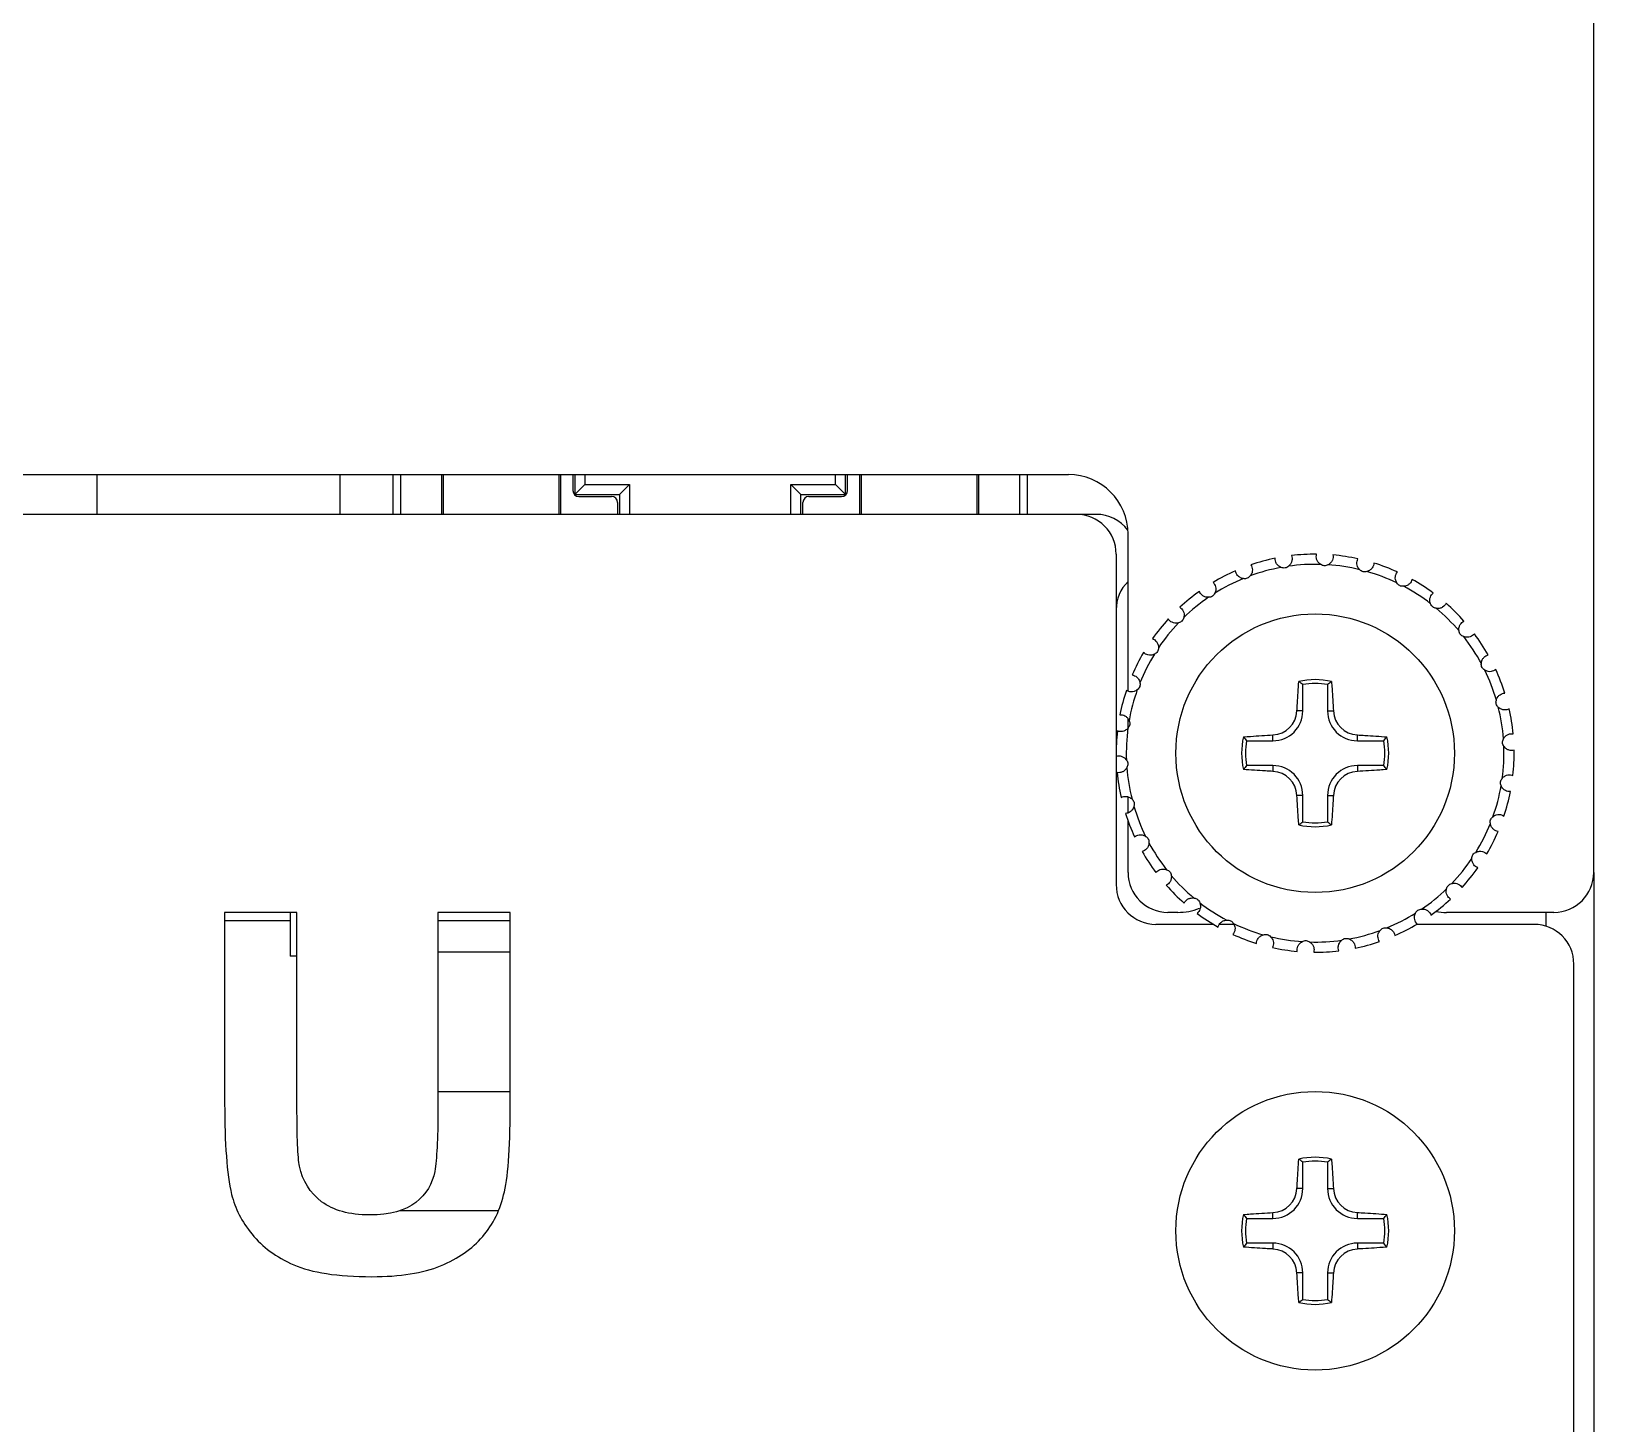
# Model space of a CAD drawing. Extents: x -329 to 5579, y -1951 to 3105.
# Drawn here: x 3302.46 to 3341.72, y -1691.25 to -1656.26 of the extents above; entities that cross this region are included whole.
import ezdxf

# ---------------------------------------------------------------- set-up
doc = ezdxf.new("R2010")
doc.units = 0
for name, color, linetype in [('BR-762C2N-16DXF_CONTINUOUS', 7, 'CONTINUOUS'), ('COVER_PCB90ADXF_CONTINUOUS', 7, 'CONTINUOUS'), ('KNOB_STOP-M3DXF_CONTINUOUS', 7, 'CONTINUOUS'), ('PANEL_BK-SPIDXF_CONTINUOUS', 7, 'CONTINUOUS'), ('PANEL_F-SPIIDXF_CONTINUOUS', 7, 'CONTINUOUS'), ('PANEL_RT-SPIDXF_CONTINUOUS', 7, 'CONTINUOUS'), ('PANEL_TOP130DXF_CONTINUOUS', 7, 'CONTINUOUS'), ('TH_T3X8_DXF_CONTINUOUS_LIN', 7, 'CONTINUOUS'), ('학뇜-윗_11_DXF_CONTINUOUS_LIN', 7, 'CONTINUOUS')]:
    doc.layers.add(name, color=color, linetype=linetype)

msp = doc.modelspace()

# ---------------------------------------------------------------- linework, layer by layer
at = {"layer": 'BR-762C2N-16DXF_CONTINUOUS', "color": 7, "linetype": 'CONTINUOUS'}
for p, q in [((3304.119, -1668.402), (3304.119, -1667.402)), ((3310.219, -1668.402), (3310.219, -1667.402)), ((3308.969, -1678.402), (3308.969, -1679.502)), ((3309.136, -1679.502), (3308.969, -1679.502))]:
    msp.add_line(p, q, dxfattribs=at)
at = {"layer": 'COVER_PCB90ADXF_CONTINUOUS', "color": 7, "linetype": 'CONTINUOUS'}
for p, q in [((3307.319, -1678.602), (3308.969, -1678.602)), ((3312.679, -1678.602), (3314.496, -1678.602))]:
    msp.add_line(p, q, dxfattribs=at)
at = {"layer": 'KNOB_STOP-M3DXF_CONTINUOUS', "color": 7, "linetype": 'CONTINUOUS'}
for radius, start, end in [(5, 101.5902, 108.8589), (4.745, 88.3254, 98.1238), (5, 89.5902, 96.8589), (4.745, 76.3254, 86.1238), (5, 77.5902, 84.8589), (5, 65.5902, 72.8589), (5, 113.5902, 120.8589), (4.745, 112.3254, 122.1238), (4.745, 100.3254, 110.1238), (4.745, 64.3254, 74.1238), (5, 53.5902, 60.8589), (5, 125.5902, 132.8589), (4.745, 124.3254, 134.1238), (4.745, 52.3254, 62.1238), (4.745, 40.3254, 50.1238), (5, 41.5902, 48.8589), (5, 137.5902, 144.8589), (4.745, 136.3254, 146.1238), (4.745, 28.3254, 38.1238), (5, 29.5902, 36.8589), (5, 149.5902, 156.8589), (4.745, 148.3254, 158.1238), (4.745, 16.3254, 26.1238), (5, 17.5902, 24.8589), (5, 161.5902, 168.8589), (4.745, 160.3254, 170.1238), (4.745, 4.3254, 14.1238), (5, 5.5902, 12.8589), (5, 173.5902, 180.8589), (4.745, 172.3254, 182.1238), (4.745, 352.3254, 2.1238), (5, 353.5902, 0.8589), (4.745, 184.3254, 194.1238), (5, 185.5902, 192.8589), (4.745, 340.3254, 350.1238), (5, 341.5902, 348.8589), (5, 197.5902, 204.8589), (4.745, 196.3254, 206.1238), (4.745, 328.3254, 338.1238), (5, 329.5902, 336.8589), (4.745, 208.3254, 218.1238), (5, 209.5902, 216.8589), (4.745, 316.3254, 326.1238), (4.745, 220.3254, 230.1238), (5, 317.5902, 324.8589), (5, 221.5902, 228.8589), (4.745, 304.3254, 314.1238), (4.745, 232.3254, 242.1238), (5, 305.5902, 312.8589), (5, 233.5902, 240.8589), (4.745, 244.3254, 254.1238), (4.745, 292.3254, 302.1238), (5, 293.5902, 300.8589), (5, 245.5902, 252.8589), (4.745, 256.3254, 266.1238), (4.745, 268.3254, 278.1238), (4.745, 280.3254, 290.1238), (5, 257.5902, 264.8589), (5, 269.5902, 276.8589), (5, 281.5902, 288.8589)]:
    msp.add_arc((3334.719, -1674.402), radius, start, end, dxfattribs=at)
for points, knots in [([(3333.103, -1669.67), (3333.126, -1669.706), (3333.148, -1669.773), (3333.136, -1669.872), (3333.108, -1669.923), (3333.087, -1669.947)], [0, 0, 0, 0, 0.432747, 0.673545, 1, 1, 1, 1]), ([(3333.869, -1669.734), (3333.838, -1669.724), (3333.788, -1669.694), (3333.728, -1669.615), (3333.712, -1669.546), (3333.714, -1669.504)], [0, 0, 0, 0, 0.326455, 0.567253, 1, 1, 1, 1]), ([(3334.049, -1669.705), (3334.026, -1669.727), (3333.965, -1669.759), (3333.897, -1669.748), (3333.869, -1669.734)], [0, 0, 0, 0, 0.499989, 1, 1, 1, 1]), ([(3334.122, -1669.438), (3334.138, -1669.477), (3334.145, -1669.547), (3334.112, -1669.642), (3334.075, -1669.686), (3334.049, -1669.705)], [0, 0, 0, 0, 0.432747, 0.673545, 1, 1, 1, 1]), ([(3334.858, -1669.659), (3334.83, -1669.643), (3334.787, -1669.603), (3334.745, -1669.514), (3334.744, -1669.443), (3334.755, -1669.402)], [0, 0, 0, 0, 0.326455, 0.567253, 1, 1, 1, 1]), ([(3335.04, -1669.668), (3335.013, -1669.685), (3334.947, -1669.703), (3334.883, -1669.679), (3334.858, -1669.659)], [0, 0, 0, 0, 0.499989, 1, 1, 1, 1]), ([(3335.167, -1669.422), (3335.174, -1669.464), (3335.166, -1669.534), (3335.115, -1669.619), (3335.069, -1669.655), (3335.04, -1669.668)], [0, 0, 0, 0, 0.432747, 0.673545, 1, 1, 1, 1]), ([(3335.841, -1669.792), (3335.817, -1669.77), (3335.783, -1669.723), (3335.76, -1669.626), (3335.774, -1669.556), (3335.794, -1669.519)], [0, 0, 0, 0, 0.326455, 0.567253, 1, 1, 1, 1]), ([(3336.193, -1669.624), (3336.191, -1669.666), (3336.169, -1669.734), (3336.101, -1669.806), (3336.048, -1669.831), (3336.017, -1669.838)], [0, 0, 0, 0, 0.432747, 0.673545, 1, 1, 1, 1]), ([(3332.917, -1670.013), (3332.885, -1670.01), (3332.83, -1669.991), (3332.754, -1669.926), (3332.725, -1669.862), (3332.718, -1669.82)], [0, 0, 0, 0, 0.326455, 0.567253, 1, 1, 1, 1]), ([(3333.087, -1669.947), (3333.069, -1669.973), (3333.016, -1670.017), (3332.948, -1670.021), (3332.917, -1670.013)], [0, 0, 0, 0, 0.499989, 1, 1, 1, 1]), ([(3336.017, -1669.838), (3335.987, -1669.849), (3335.919, -1669.853), (3335.861, -1669.816), (3335.841, -1669.792)], [0, 0, 0, 0, 0.499989, 1, 1, 1, 1]), ([(3336.775, -1670.125), (3336.756, -1670.1), (3336.733, -1670.046), (3336.731, -1669.947), (3336.758, -1669.882), (3336.785, -1669.849)], [0, 0, 0, 0, 0.326455, 0.567253, 1, 1, 1, 1]), ([(3337.154, -1670.035), (3337.143, -1670.076), (3337.108, -1670.137), (3337.026, -1670.194), (3336.97, -1670.208), (3336.938, -1670.208)], [0, 0, 0, 0, 0.432747, 0.673545, 1, 1, 1, 1]), ([(3332.044, -1670.483), (3332.012, -1670.487), (3331.954, -1670.48), (3331.867, -1670.432), (3331.824, -1670.376), (3331.809, -1670.336)], [0, 0, 0, 0, 0.326455, 0.567253, 1, 1, 1, 1]), ([(3332.196, -1670.383), (3332.184, -1670.413), (3332.142, -1670.467), (3332.075, -1670.485), (3332.044, -1670.483)], [0, 0, 0, 0, 0.499989, 1, 1, 1, 1]), ([(3332.154, -1670.11), (3332.185, -1670.139), (3332.22, -1670.201), (3332.229, -1670.3), (3332.212, -1670.356), (3332.196, -1670.383)], [0, 0, 0, 0, 0.432747, 0.673545, 1, 1, 1, 1]), ([(3336.938, -1670.208), (3336.906, -1670.212), (3336.838, -1670.202), (3336.79, -1670.154), (3336.775, -1670.125)], [0, 0, 0, 0, 0.499989, 1, 1, 1, 1]), ([(3337.619, -1670.646), (3337.606, -1670.617), (3337.595, -1670.56), (3337.613, -1670.462), (3337.654, -1670.404), (3337.687, -1670.378)], [0, 0, 0, 0, 0.326455, 0.567253, 1, 1, 1, 1]), ([(3331.318, -1670.737), (3331.354, -1670.759), (3331.401, -1670.812), (3331.43, -1670.907), (3331.426, -1670.965), (3331.416, -1670.996)], [0, 0, 0, 0, 0.432747, 0.673545, 1, 1, 1, 1]), ([(3337.761, -1670.761), (3337.729, -1670.759), (3337.665, -1670.735), (3337.628, -1670.677), (3337.619, -1670.646)], [0, 0, 0, 0, 0.499989, 1, 1, 1, 1]), ([(3338.009, -1670.636), (3337.99, -1670.674), (3337.942, -1670.727), (3337.851, -1670.766), (3337.792, -1670.767), (3337.761, -1670.761)], [0, 0, 0, 0, 0.432747, 0.673545, 1, 1, 1, 1]), ([(3331.287, -1671.125), (3331.257, -1671.135), (3331.199, -1671.14), (3331.104, -1671.112), (3331.05, -1671.065), (3331.027, -1671.03)], [0, 0, 0, 0, 0.326455, 0.567253, 1, 1, 1, 1]), ([(3331.416, -1670.996), (3331.411, -1671.027), (3331.38, -1671.089), (3331.319, -1671.12), (3331.287, -1671.125)], [0, 0, 0, 0, 0.499989, 1, 1, 1, 1]), ([(3338.336, -1671.331), (3338.329, -1671.3), (3338.33, -1671.242), (3338.369, -1671.15), (3338.421, -1671.102), (3338.459, -1671.083)], [0, 0, 0, 0, 0.326455, 0.567253, 1, 1, 1, 1]), ([(3330.63, -1671.524), (3330.67, -1671.539), (3330.727, -1671.58), (3330.776, -1671.667), (3330.783, -1671.725), (3330.78, -1671.757)], [0, 0, 0, 0, 0.432747, 0.673545, 1, 1, 1, 1]), ([(3338.452, -1671.473), (3338.421, -1671.464), (3338.363, -1671.427), (3338.338, -1671.363), (3338.336, -1671.331)], [0, 0, 0, 0, 0.499989, 1, 1, 1, 1]), ([(3338.72, -1671.403), (3338.693, -1671.436), (3338.636, -1671.477), (3338.538, -1671.496), (3338.481, -1671.486), (3338.452, -1671.473)], [0, 0, 0, 0, 0.432747, 0.673545, 1, 1, 1, 1]), ([(3330.681, -1671.91), (3330.653, -1671.927), (3330.598, -1671.944), (3330.499, -1671.936), (3330.437, -1671.901), (3330.407, -1671.871)], [0, 0, 0, 0, 0.326455, 0.567253, 1, 1, 1, 1]), ([(3330.78, -1671.757), (3330.781, -1671.789), (3330.764, -1671.855), (3330.711, -1671.899), (3330.681, -1671.91)], [0, 0, 0, 0, 0.499989, 1, 1, 1, 1]), ([(3338.896, -1672.15), (3338.895, -1672.118), (3338.909, -1672.062), (3338.965, -1671.98), (3339.026, -1671.944), (3339.067, -1671.933)], [0, 0, 0, 0, 0.326455, 0.567253, 1, 1, 1, 1]), ([(3330.121, -1672.437), (3330.163, -1672.443), (3330.228, -1672.472), (3330.293, -1672.547), (3330.313, -1672.602), (3330.316, -1672.634)], [0, 0, 0, 0, 0.432747, 0.673545, 1, 1, 1, 1]), ([(3338.979, -1672.313), (3338.951, -1672.298), (3338.902, -1672.25), (3338.891, -1672.182), (3338.896, -1672.15)], [0, 0, 0, 0, 0.499989, 1, 1, 1, 1]), ([(3339.256, -1672.3), (3339.223, -1672.327), (3339.158, -1672.355), (3339.059, -1672.354), (3339.005, -1672.331), (3338.979, -1672.313)], [0, 0, 0, 0, 0.432747, 0.673545, 1, 1, 1, 1]), ([(3330.251, -1672.804), (3330.228, -1672.826), (3330.177, -1672.854), (3330.078, -1672.867), (3330.011, -1672.846), (3329.975, -1672.823)], [0, 0, 0, 0, 0.326455, 0.567253, 1, 1, 1, 1]), ([(3330.316, -1672.634), (3330.324, -1672.665), (3330.321, -1672.733), (3330.278, -1672.787), (3330.251, -1672.804)], [0, 0, 0, 0, 0.499989, 1, 1, 1, 1]), ([(3339.32, -1673.244), (3339.296, -1673.224), (3339.258, -1673.166), (3339.261, -1673.098), (3339.272, -1673.068)], [0, 0, 0, 0, 0.499989, 1, 1, 1, 1]), ([(3339.272, -1673.068), (3339.279, -1673.037), (3339.304, -1672.984), (3339.376, -1672.916), (3339.443, -1672.893), (3339.485, -1672.891)], [0, 0, 0, 0, 0.326455, 0.567253, 1, 1, 1, 1]), ([(3329.813, -1673.436), (3329.856, -1673.433), (3329.925, -1673.448), (3330.004, -1673.508), (3330.035, -1673.557), (3330.045, -1673.588)], [0, 0, 0, 0, 0.432747, 0.673545, 1, 1, 1, 1]), ([(3330.045, -1673.588), (3330.059, -1673.616), (3330.07, -1673.684), (3330.039, -1673.745), (3330.017, -1673.768)], [0, 0, 0, 0, 0.499989, 1, 1, 1, 1]), ([(3339.594, -1673.289), (3339.556, -1673.309), (3339.487, -1673.323), (3339.39, -1673.301), (3339.342, -1673.268), (3339.32, -1673.244)], [0, 0, 0, 0, 0.432747, 0.673545, 1, 1, 1, 1]), ([(3330.017, -1673.768), (3329.998, -1673.794), (3329.954, -1673.832), (3329.86, -1673.865), (3329.79, -1673.859), (3329.75, -1673.844)], [0, 0, 0, 0, 0.326455, 0.567253, 1, 1, 1, 1]), ([(3339.45, -1674.044), (3339.463, -1674.014), (3339.498, -1673.968), (3339.583, -1673.916), (3339.653, -1673.908), (3339.695, -1673.915)], [0, 0, 0, 0, 0.326455, 0.567253, 1, 1, 1, 1]), ([(3339.461, -1674.226), (3339.441, -1674.201), (3339.416, -1674.137), (3339.433, -1674.071), (3339.45, -1674.044)], [0, 0, 0, 0, 0.499989, 1, 1, 1, 1]), ([(3339.718, -1674.327), (3339.677, -1674.338), (3339.607, -1674.338), (3339.517, -1674.296), (3339.477, -1674.254), (3339.461, -1674.226)], [0, 0, 0, 0, 0.432747, 0.673545, 1, 1, 1, 1]), ([(3329.72, -1674.477), (3329.761, -1674.465), (3329.831, -1674.466), (3329.921, -1674.508), (3329.962, -1674.55), (3329.978, -1674.578)], [0, 0, 0, 0, 0.432747, 0.673545, 1, 1, 1, 1]), ([(3329.988, -1674.76), (3329.975, -1674.789), (3329.94, -1674.836), (3329.855, -1674.887), (3329.785, -1674.896), (3329.743, -1674.889)], [0, 0, 0, 0, 0.326455, 0.567253, 1, 1, 1, 1]), ([(3329.978, -1674.578), (3329.998, -1674.602), (3330.023, -1674.666), (3330.005, -1674.733), (3329.988, -1674.76)], [0, 0, 0, 0, 0.499989, 1, 1, 1, 1]), ([(3339.393, -1675.216), (3339.379, -1675.187), (3339.368, -1675.119), (3339.399, -1675.058), (3339.421, -1675.035)], [0, 0, 0, 0, 0.499989, 1, 1, 1, 1]), ([(3339.421, -1675.035), (3339.44, -1675.009), (3339.484, -1674.971), (3339.578, -1674.938), (3339.648, -1674.945), (3339.688, -1674.96)], [0, 0, 0, 0, 0.326455, 0.567253, 1, 1, 1, 1]), ([(3329.844, -1675.515), (3329.882, -1675.495), (3329.951, -1675.48), (3330.048, -1675.503), (3330.096, -1675.536), (3330.118, -1675.56)], [0, 0, 0, 0, 0.432747, 0.673545, 1, 1, 1, 1]), ([(3330.118, -1675.56), (3330.142, -1675.58), (3330.18, -1675.637), (3330.177, -1675.706), (3330.166, -1675.735)], [0, 0, 0, 0, 0.499989, 1, 1, 1, 1]), ([(3339.625, -1675.368), (3339.582, -1675.371), (3339.513, -1675.356), (3339.434, -1675.296), (3339.403, -1675.246), (3339.393, -1675.216)], [0, 0, 0, 0, 0.432747, 0.673545, 1, 1, 1, 1]), ([(3330.166, -1675.735), (3330.159, -1675.767), (3330.135, -1675.82), (3330.062, -1675.888), (3329.995, -1675.911), (3329.953, -1675.913)], [0, 0, 0, 0, 0.326455, 0.567253, 1, 1, 1, 1]), ([(3339.187, -1675.999), (3339.21, -1675.978), (3339.261, -1675.949), (3339.36, -1675.937), (3339.428, -1675.958), (3339.463, -1675.981)], [0, 0, 0, 0, 0.326455, 0.567253, 1, 1, 1, 1]), ([(3339.122, -1676.17), (3339.114, -1676.139), (3339.117, -1676.07), (3339.16, -1676.017), (3339.187, -1675.999)], [0, 0, 0, 0, 0.499989, 1, 1, 1, 1]), ([(3339.317, -1676.367), (3339.275, -1676.361), (3339.21, -1676.331), (3339.145, -1676.257), (3339.125, -1676.202), (3339.122, -1676.17)], [0, 0, 0, 0, 0.432747, 0.673545, 1, 1, 1, 1]), ([(3330.182, -1676.504), (3330.215, -1676.477), (3330.28, -1676.448), (3330.379, -1676.45), (3330.433, -1676.472), (3330.459, -1676.491)], [0, 0, 0, 0, 0.432747, 0.673545, 1, 1, 1, 1]), ([(3330.542, -1676.653), (3330.543, -1676.685), (3330.53, -1676.742), (3330.473, -1676.824), (3330.412, -1676.86), (3330.371, -1676.871)], [0, 0, 0, 0, 0.326455, 0.567253, 1, 1, 1, 1]), ([(3330.459, -1676.491), (3330.487, -1676.506), (3330.536, -1676.554), (3330.547, -1676.621), (3330.542, -1676.653)], [0, 0, 0, 0, 0.499989, 1, 1, 1, 1]), ([(3338.808, -1677.28), (3338.768, -1677.265), (3338.711, -1677.223), (3338.663, -1677.136), (3338.655, -1677.078), (3338.658, -1677.046)], [0, 0, 0, 0, 0.432747, 0.673545, 1, 1, 1, 1]), ([(3338.658, -1677.046), (3338.657, -1677.015), (3338.674, -1676.948), (3338.727, -1676.905), (3338.757, -1676.893)], [0, 0, 0, 0, 0.499989, 1, 1, 1, 1]), ([(3338.757, -1676.893), (3338.785, -1676.877), (3338.84, -1676.86), (3338.94, -1676.868), (3339.001, -1676.902), (3339.031, -1676.933)], [0, 0, 0, 0, 0.326455, 0.567253, 1, 1, 1, 1]), ([(3330.718, -1677.401), (3330.745, -1677.368), (3330.802, -1677.326), (3330.9, -1677.307), (3330.957, -1677.318), (3330.986, -1677.331)], [0, 0, 0, 0, 0.432747, 0.673545, 1, 1, 1, 1]), ([(3331.102, -1677.472), (3331.109, -1677.504), (3331.108, -1677.562), (3331.069, -1677.654), (3331.017, -1677.702), (3330.979, -1677.721)], [0, 0, 0, 0, 0.326455, 0.567253, 1, 1, 1, 1]), ([(3330.986, -1677.331), (3331.017, -1677.339), (3331.075, -1677.376), (3331.1, -1677.44), (3331.102, -1677.472)], [0, 0, 0, 0, 0.499989, 1, 1, 1, 1]), ([(3338.12, -1678.067), (3338.084, -1678.044), (3338.037, -1677.991), (3338.008, -1677.896), (3338.012, -1677.838), (3338.022, -1677.808)], [0, 0, 0, 0, 0.432747, 0.673545, 1, 1, 1, 1]), ([(3338.022, -1677.808), (3338.028, -1677.776), (3338.058, -1677.715), (3338.119, -1677.684), (3338.151, -1677.678)], [0, 0, 0, 0, 0.499989, 1, 1, 1, 1]), ([(3338.151, -1677.678), (3338.181, -1677.668), (3338.239, -1677.663), (3338.335, -1677.691), (3338.388, -1677.738), (3338.411, -1677.774)], [0, 0, 0, 0, 0.326455, 0.567253, 1, 1, 1, 1]), ([(3331.429, -1678.167), (3331.448, -1678.129), (3331.496, -1678.077), (3331.587, -1678.038), (3331.646, -1678.036), (3331.677, -1678.043)], [0, 0, 0, 0, 0.432747, 0.673545, 1, 1, 1, 1]), ([(3331.677, -1678.043), (3331.709, -1678.045), (3331.773, -1678.069), (3331.811, -1678.126), (3331.819, -1678.157)], [0, 0, 0, 0, 0.499989, 1, 1, 1, 1]), ([(3331.819, -1678.157), (3331.832, -1678.186), (3331.844, -1678.244), (3331.825, -1678.341), (3331.784, -1678.399), (3331.751, -1678.426)], [0, 0, 0, 0, 0.326455, 0.567253, 1, 1, 1, 1]), ([(3337.242, -1678.42), (3337.254, -1678.39), (3337.296, -1678.337), (3337.363, -1678.319), (3337.395, -1678.32)], [0, 0, 0, 0, 0.499989, 1, 1, 1, 1]), ([(3337.395, -1678.32), (3337.426, -1678.317), (3337.484, -1678.324), (3337.572, -1678.371), (3337.614, -1678.428), (3337.629, -1678.468)], [0, 0, 0, 0, 0.326455, 0.567253, 1, 1, 1, 1]), ([(3332.284, -1678.769), (3332.295, -1678.728), (3332.33, -1678.667), (3332.412, -1678.609), (3332.468, -1678.596), (3332.501, -1678.596)], [0, 0, 0, 0, 0.432747, 0.673545, 1, 1, 1, 1]), ([(3332.501, -1678.596), (3332.532, -1678.591), (3332.6, -1678.601), (3332.649, -1678.65), (3332.663, -1678.678)], [0, 0, 0, 0, 0.499989, 1, 1, 1, 1]), ([(3332.663, -1678.678), (3332.682, -1678.704), (3332.705, -1678.758), (3332.708, -1678.857), (3332.68, -1678.922), (3332.653, -1678.955)], [0, 0, 0, 0, 0.326455, 0.567253, 1, 1, 1, 1]), ([(3337.284, -1678.694), (3337.253, -1678.664), (3337.218, -1678.603), (3337.209, -1678.504), (3337.226, -1678.448), (3337.242, -1678.42)], [0, 0, 0, 0, 0.432747, 0.673545, 1, 1, 1, 1]), ([(3333.245, -1679.18), (3333.247, -1679.137), (3333.269, -1679.07), (3333.337, -1678.997), (3333.39, -1678.972), (3333.421, -1678.966)], [0, 0, 0, 0, 0.432747, 0.673545, 1, 1, 1, 1]), ([(3333.421, -1678.966), (3333.451, -1678.954), (3333.519, -1678.95), (3333.577, -1678.987), (3333.597, -1679.012)], [0, 0, 0, 0, 0.499989, 1, 1, 1, 1]), ([(3333.597, -1679.012), (3333.621, -1679.033), (3333.655, -1679.081), (3333.678, -1679.178), (3333.664, -1679.247), (3333.645, -1679.285)], [0, 0, 0, 0, 0.326455, 0.567253, 1, 1, 1, 1]), ([(3334.398, -1679.136), (3334.425, -1679.118), (3334.491, -1679.1), (3334.555, -1679.125), (3334.58, -1679.144)], [0, 0, 0, 0, 0.499989, 1, 1, 1, 1]), ([(3335.316, -1679.366), (3335.3, -1679.326), (3335.293, -1679.256), (3335.326, -1679.162), (3335.364, -1679.118), (3335.39, -1679.099)], [0, 0, 0, 0, 0.432747, 0.673545, 1, 1, 1, 1]), ([(3335.39, -1679.099), (3335.412, -1679.076), (3335.473, -1679.045), (3335.541, -1679.056), (3335.569, -1679.07)], [0, 0, 0, 0, 0.499989, 1, 1, 1, 1]), ([(3335.569, -1679.07), (3335.6, -1679.079), (3335.65, -1679.109), (3335.71, -1679.188), (3335.726, -1679.257), (3335.724, -1679.3)], [0, 0, 0, 0, 0.326455, 0.567253, 1, 1, 1, 1]), ([(3336.335, -1679.133), (3336.312, -1679.098), (3336.29, -1679.031), (3336.302, -1678.932), (3336.33, -1678.881), (3336.351, -1678.857)], [0, 0, 0, 0, 0.432747, 0.673545, 1, 1, 1, 1]), ([(3336.351, -1678.857), (3336.369, -1678.83), (3336.422, -1678.787), (3336.49, -1678.783), (3336.521, -1678.791)], [0, 0, 0, 0, 0.499989, 1, 1, 1, 1]), ([(3336.521, -1678.791), (3336.553, -1678.794), (3336.608, -1678.813), (3336.684, -1678.878), (3336.713, -1678.942), (3336.72, -1678.984)], [0, 0, 0, 0, 0.326455, 0.567253, 1, 1, 1, 1]), ([(3334.271, -1679.382), (3334.264, -1679.34), (3334.272, -1679.269), (3334.323, -1679.184), (3334.369, -1679.149), (3334.398, -1679.136)], [0, 0, 0, 0, 0.432747, 0.673545, 1, 1, 1, 1]), ([(3334.58, -1679.144), (3334.608, -1679.16), (3334.651, -1679.2), (3334.694, -1679.29), (3334.694, -1679.361), (3334.683, -1679.402)], [0, 0, 0, 0, 0.326455, 0.567253, 1, 1, 1, 1])]:
    msp.add_open_spline(points, degree=3, knots=knots, dxfattribs=at)
at = {"layer": 'PANEL_BK-SPIDXF_CONTINUOUS', "color": 7, "linetype": 'CONTINUOUS'}
for p, q in [((3328.719, -1668.402), (3282.719, -1668.402)), ((3329.719, -1669.402), (3329.719, -1677.702)), ((3307.319, -1678.402), (3307.319, -1683.203)), ((3309.136, -1678.402), (3307.319, -1678.402)), ((3309.136, -1683.276), (3309.136, -1678.402)), ((3312.679, -1678.402), (3312.679, -1683.381)), ((3314.496, -1678.402), (3312.679, -1678.402)), ((3314.496, -1683.129), (3314.496, -1678.402)), ((3332.168, -1678.702), (3330.719, -1678.702)), ((3332.663, -1678.702), (3332.313, -1678.702)), ((3340.219, -1678.702), (3337.284, -1678.702)), ((3341.219, -1751.202), (3341.219, -1679.702))]:
    msp.add_line(p, q, dxfattribs=at)
for centre, start, end in [((3328.719, -1669.402), 0, 90), ((3330.719, -1677.702), 180, 270), ((3340.219, -1679.702), 0, 90)]:
    msp.add_arc(centre, 1, start, end, dxfattribs=at)
for points in [[(3307.319, -1683.203), (3307.319, -1684.209), (3307.374, -1684.971), (3307.495, -1685.487)], [(3309.202, -1684.781), (3309.155, -1684.553), (3309.136, -1684.05), (3309.136, -1683.276)], [(3312.679, -1683.381), (3312.679, -1684.093), (3312.648, -1684.602), (3312.596, -1684.909)], [(3314.349, -1685.419), (3314.447, -1684.977), (3314.496, -1684.209), (3314.496, -1683.129)], [(3309.756, -1685.671), (3309.462, -1685.45), (3309.277, -1685.149), (3309.202, -1684.781)], [(3312.596, -1684.909), (3312.543, -1685.216), (3312.384, -1685.48), (3312.125, -1685.687)], [(3307.495, -1685.487), (3307.577, -1685.836), (3307.749, -1686.168), (3308.007, -1686.487)], [(3310.96, -1686.002), (3310.45, -1686.002), (3310.051, -1685.892), (3309.756, -1685.671)], [(3312.125, -1685.687), (3311.862, -1685.898), (3311.475, -1686.002), (3310.96, -1686.002)], [(3313.802, -1686.548), (3314.066, -1686.241), (3314.25, -1685.867), (3314.349, -1685.419)], [(3308.007, -1686.487), (3308.264, -1686.806), (3308.614, -1687.064), (3309.058, -1687.258)], [(3312.745, -1687.282), (3313.188, -1687.101), (3313.538, -1686.855), (3313.802, -1686.548)], [(3309.058, -1687.258), (3309.498, -1687.451), (3310.155, -1687.555), (3311.015, -1687.555)], [(3311.015, -1687.555), (3311.727, -1687.555), (3312.304, -1687.463), (3312.745, -1687.282)]]:
    msp.add_open_spline(points, degree=3, dxfattribs=at)
at = {"layer": 'PANEL_F-SPIIDXF_CONTINUOUS', "color": 7, "linetype": 'CONTINUOUS'}
for p, q in [((3329.219, -1668.402), (3328.719, -1668.402)), ((3314.496, -1679.402), (3312.679, -1679.402)), ((3312.679, -1682.902), (3314.496, -1682.902)), ((3314.197, -1685.902), (3311.709, -1685.902))]:
    msp.add_line(p, q, dxfattribs=at)
msp.add_arc((3329.219, -1669.402), 1, 37.3941, 90, dxfattribs=at)
at = {"layer": 'PANEL_RT-SPIDXF_CONTINUOUS', "color": 7, "linetype": 'CONTINUOUS'}
for p, q in [((3341.719, -1677.402), (3341.719, -1751.202)), ((3340.519, -1678.402), (3340.519, -1678.748))]:
    msp.add_line(p, q, dxfattribs=at)
msp.add_arc((3330.719, -1670.802), 1, 134.5133, 180, dxfattribs=at)
at = {"layer": 'PANEL_TOP130DXF_CONTINUOUS', "color": 7, "linetype": 'CONTINUOUS'}
for p, q in [((3341.719, -1677.402), (3341.719, -1650.602)), ((3282.819, -1667.402), (3328.519, -1667.402)), ((3330.019, -1672.845), (3330.019, -1668.902)), ((3330.019, -1673.768), (3330.019, -1673.536)), ((3330.019, -1675.913), (3330.019, -1675.515)), ((3330.019, -1677.402), (3330.019, -1676.108)), ((3331.265, -1678.402), (3331.019, -1678.402)), ((3340.719, -1678.402), (3338.019, -1678.402))]:
    msp.add_line(p, q, dxfattribs=at)
for centre, radius, start, end in [((3328.519, -1668.902), 1.5, 0, 90), ((3331.019, -1677.402), 1, 180, 270), ((3340.719, -1677.402), 1, 270, 0), ((3331.265, -1676.902), 1.5, 270, 291.5054), ((3338.019, -1676.902), 1.5, 259.7623, 270)]:
    msp.add_arc(centre, radius, start, end, dxfattribs=at)
at = {"layer": 'TH_T3X8_DXF_CONTINUOUS_LIN', "color": 7, "linetype": 'CONTINUOUS'}
for p, q in [((3334.408, -1673.341), (3334.408, -1672.68)), ((3335.03, -1672.68), (3335.03, -1673.341)), ((3334.408, -1673.341), (3334.262, -1673.341)), ((3335.03, -1673.341), (3335.176, -1673.341)), ((3333.658, -1674.091), (3333.658, -1673.944)), ((3335.78, -1674.091), (3335.78, -1673.944)), ((3332.997, -1674.091), (3333.658, -1674.091)), ((3335.78, -1674.091), (3336.441, -1674.091)), ((3333.658, -1674.712), (3332.997, -1674.712)), ((3333.658, -1674.712), (3333.658, -1674.859)), ((3335.78, -1674.712), (3335.78, -1674.859)), ((3336.441, -1674.712), (3335.78, -1674.712)), ((3334.408, -1675.462), (3334.262, -1675.462)), ((3334.408, -1676.124), (3334.408, -1675.462)), ((3335.03, -1675.462), (3335.03, -1676.124)), ((3335.03, -1675.462), (3335.176, -1675.462)), ((3334.408, -1685.341), (3334.408, -1684.68)), ((3335.03, -1684.68), (3335.03, -1685.341)), ((3334.408, -1685.341), (3334.262, -1685.341)), ((3335.03, -1685.341), (3335.176, -1685.341)), ((3332.997, -1686.091), (3333.658, -1686.091)), ((3333.658, -1686.091), (3333.658, -1685.944)), ((3335.78, -1686.091), (3335.78, -1685.944)), ((3335.78, -1686.091), (3336.441, -1686.091)), ((3333.658, -1686.712), (3332.997, -1686.712)), ((3333.658, -1686.712), (3333.658, -1686.859)), ((3335.78, -1686.712), (3335.78, -1686.859)), ((3336.441, -1686.712), (3335.78, -1686.712)), ((3334.408, -1687.462), (3334.262, -1687.462)), ((3334.408, -1688.124), (3334.408, -1687.462)), ((3335.03, -1687.462), (3335.03, -1688.124)), ((3335.03, -1687.462), (3335.176, -1687.462))]:
    msp.add_line(p, q, dxfattribs=at)
for centre in [(3334.719, -1674.402), (3334.719, -1686.402)]:
    msp.add_circle(centre, 3.5, dxfattribs=at)
for centre, radius, start, end in [((3334.719, -1674.402), 1.848, 77.226, 102.774), ((3330.787, -1677.013), 5.648, 50.1171, 51.3999), ((3334.719, -1674.402), 1.75, 79.7747, 100.2253), ((3338.651, -1677.013), 5.648, 128.6001, 129.8829), ((3333.658, -1673.341), 0.75, 270, 0), ((3333.629, -1673.312), 0.633, 272.6519, 357.3481), ((3335.78, -1673.341), 0.75, 180, 270), ((3335.809, -1673.312), 0.633, 182.6519, 267.3481), ((3334.719, -1674.402), 1.848, 167.226, 192.774), ((3337.331, -1670.47), 5.648, 218.6001, 219.8829), ((3332.108, -1670.47), 5.648, 320.1171, 321.3999), ((3334.719, -1674.402), 1.848, 347.226, 12.774), ((3334.719, -1674.402), 1.75, 169.7747, 190.2253), ((3334.719, -1674.402), 1.75, 349.7747, 10.2253), ((3337.331, -1678.334), 5.648, 140.1171, 141.3999), ((3333.658, -1675.462), 0.75, 0, 90), ((3335.78, -1675.462), 0.75, 90, 180), ((3332.108, -1678.334), 5.648, 38.6001, 39.8829), ((3333.629, -1675.492), 0.633, 2.6519, 87.3481), ((3335.809, -1675.492), 0.633, 92.6519, 177.3481), ((3330.787, -1671.79), 5.648, 308.6001, 309.8829), ((3334.719, -1674.402), 1.848, 257.226, 282.774), ((3334.719, -1674.402), 1.75, 259.7747, 280.2253), ((3338.651, -1671.79), 5.648, 230.1171, 231.3999), ((3334.719, -1686.402), 1.848, 77.226, 102.774), ((3330.787, -1689.013), 5.648, 50.1171, 51.3999), ((3338.651, -1689.013), 5.648, 128.6001, 129.8829), ((3334.719, -1686.402), 1.75, 79.7747, 100.2253), ((3333.658, -1685.341), 0.75, 270, 0), ((3333.629, -1685.312), 0.633, 272.6519, 357.3481), ((3335.78, -1685.341), 0.75, 180, 270), ((3335.809, -1685.312), 0.633, 182.6519, 267.3481), ((3334.719, -1686.402), 1.848, 167.226, 192.774), ((3337.331, -1682.47), 5.648, 218.6001, 219.8829), ((3334.719, -1686.402), 1.75, 169.7747, 190.2253), ((3332.108, -1682.47), 5.648, 320.1171, 321.3999), ((3334.719, -1686.402), 1.75, 349.7747, 10.2253), ((3334.719, -1686.402), 1.848, 347.226, 12.774), ((3337.331, -1690.334), 5.648, 140.1171, 141.3999), ((3333.658, -1687.462), 0.75, 0, 90), ((3333.629, -1687.492), 0.633, 2.6519, 87.3481), ((3335.78, -1687.462), 0.75, 90, 180), ((3335.809, -1687.492), 0.633, 92.6519, 177.3481), ((3332.108, -1690.334), 5.648, 38.6001, 39.8829), ((3330.787, -1683.79), 5.648, 308.6001, 309.8829), ((3334.719, -1686.402), 1.75, 259.7747, 280.2253), ((3338.651, -1683.79), 5.648, 230.1171, 231.3999), ((3334.719, -1686.402), 1.848, 257.226, 282.774)]:
    msp.add_arc(centre, radius, start, end, dxfattribs=at)
for points, knots in [([(3334.262, -1673.341), (3334.265, -1673.278), (3334.277, -1673.03), (3334.295, -1672.783), (3334.31, -1672.6)], [0, 0, 0, 0, 0.256442, 1, 1, 1, 1]), ([(3335.128, -1672.6), (3335.133, -1672.66), (3335.153, -1672.906), (3335.168, -1673.154), (3335.176, -1673.341)], [0, 0, 0, 0, 0.242992, 1, 1, 1, 1]), ([(3332.917, -1673.993), (3332.977, -1673.988), (3333.224, -1673.968), (3333.471, -1673.953), (3333.658, -1673.944)], [0, 0, 0, 0, 0.242992, 1, 1, 1, 1]), ([(3335.78, -1673.944), (3335.843, -1673.947), (3336.091, -1673.96), (3336.338, -1673.977), (3336.521, -1673.993)], [0, 0, 0, 0, 0.256444, 1, 1, 1, 1]), ([(3333.658, -1674.859), (3333.595, -1674.856), (3333.348, -1674.843), (3333.1, -1674.826), (3332.917, -1674.81)], [0, 0, 0, 0, 0.256444, 1, 1, 1, 1]), ([(3336.521, -1674.81), (3336.461, -1674.816), (3336.214, -1674.835), (3335.967, -1674.85), (3335.78, -1674.859)], [0, 0, 0, 0, 0.242992, 1, 1, 1, 1]), ([(3334.31, -1676.204), (3334.305, -1676.144), (3334.285, -1675.897), (3334.27, -1675.65), (3334.262, -1675.462)], [0, 0, 0, 0, 0.242992, 1, 1, 1, 1]), ([(3335.176, -1675.462), (3335.173, -1675.526), (3335.161, -1675.773), (3335.143, -1676.02), (3335.128, -1676.204)], [0, 0, 0, 0, 0.256442, 1, 1, 1, 1]), ([(3334.262, -1685.341), (3334.265, -1685.278), (3334.277, -1685.03), (3334.295, -1684.783), (3334.31, -1684.6)], [0, 0, 0, 0, 0.256442, 1, 1, 1, 1]), ([(3335.128, -1684.6), (3335.133, -1684.66), (3335.153, -1684.906), (3335.168, -1685.154), (3335.176, -1685.341)], [0, 0, 0, 0, 0.242992, 1, 1, 1, 1]), ([(3332.917, -1685.993), (3332.977, -1685.988), (3333.224, -1685.968), (3333.471, -1685.953), (3333.658, -1685.944)], [0, 0, 0, 0, 0.242992, 1, 1, 1, 1]), ([(3335.78, -1685.944), (3335.843, -1685.947), (3336.091, -1685.96), (3336.338, -1685.977), (3336.521, -1685.993)], [0, 0, 0, 0, 0.256444, 1, 1, 1, 1]), ([(3333.658, -1686.859), (3333.595, -1686.856), (3333.348, -1686.843), (3333.1, -1686.826), (3332.917, -1686.81)], [0, 0, 0, 0, 0.256444, 1, 1, 1, 1]), ([(3336.521, -1686.81), (3336.461, -1686.816), (3336.214, -1686.835), (3335.967, -1686.85), (3335.78, -1686.859)], [0, 0, 0, 0, 0.242992, 1, 1, 1, 1]), ([(3334.31, -1688.204), (3334.305, -1688.144), (3334.285, -1687.897), (3334.27, -1687.65), (3334.262, -1687.462)], [0, 0, 0, 0, 0.242992, 1, 1, 1, 1]), ([(3335.176, -1687.462), (3335.173, -1687.526), (3335.161, -1687.773), (3335.143, -1688.02), (3335.128, -1688.204)], [0, 0, 0, 0, 0.256442, 1, 1, 1, 1])]:
    msp.add_open_spline(points, degree=3, knots=knots, dxfattribs=at)
at = {"layer": '학뇜-윗_11_DXF_CONTINUOUS_LIN', "color": 7, "linetype": 'CONTINUOUS'}
for p, q in [((3311.544, -1667.402), (3311.544, -1668.402)), ((3311.744, -1668.402), (3311.744, -1667.402)), ((3312.769, -1667.402), (3312.769, -1668.402)), ((3312.819, -1668.402), (3312.819, -1667.402)), ((3315.719, -1667.402), (3315.719, -1668.402)), ((3315.769, -1668.402), (3315.769, -1667.402)), ((3316.069, -1667.402), (3316.069, -1667.802)), ((3316.119, -1667.402), (3316.119, -1667.902)), ((3316.369, -1667.652), (3316.119, -1667.902)), ((3316.369, -1667.402), (3316.369, -1667.652)), ((3316.369, -1667.652), (3317.489, -1667.652)), ((3317.489, -1667.652), (3317.239, -1667.902)), ((3317.489, -1667.652), (3317.489, -1668.402)), ((3321.549, -1668.402), (3321.549, -1667.652)), ((3321.549, -1667.652), (3322.669, -1667.652)), ((3321.549, -1667.652), (3321.799, -1667.902)), ((3322.669, -1667.652), (3322.669, -1667.402)), ((3322.669, -1667.652), (3322.919, -1667.902)), ((3322.919, -1667.902), (3322.919, -1667.402)), ((3322.969, -1667.802), (3322.969, -1667.402)), ((3323.269, -1667.402), (3323.269, -1668.402)), ((3323.319, -1668.402), (3323.319, -1667.402)), ((3326.219, -1667.402), (3326.219, -1668.402)), ((3326.269, -1668.402), (3326.269, -1667.402)), ((3327.294, -1667.402), (3327.294, -1668.402)), ((3327.494, -1668.402), (3327.494, -1667.402)), ((3316.119, -1667.902), (3317.239, -1667.902)), ((3316.219, -1667.952), (3317.039, -1667.952)), ((3317.189, -1668.102), (3317.189, -1668.402)), ((3317.239, -1667.902), (3317.239, -1668.402)), ((3321.799, -1668.402), (3321.799, -1667.902)), ((3321.799, -1667.902), (3322.919, -1667.902)), ((3321.849, -1668.402), (3321.849, -1668.102)), ((3321.999, -1667.952), (3322.819, -1667.952))]:
    msp.add_line(p, q, dxfattribs=at)
for centre, start, end in [((3316.219, -1667.802), 180, 270), ((3317.039, -1668.102), 0, 90), ((3321.999, -1668.102), 90, 180), ((3322.819, -1667.802), 270, 0)]:
    msp.add_arc(centre, 0.15, start, end, dxfattribs=at)

doc.saveas('drawing.dxf')
